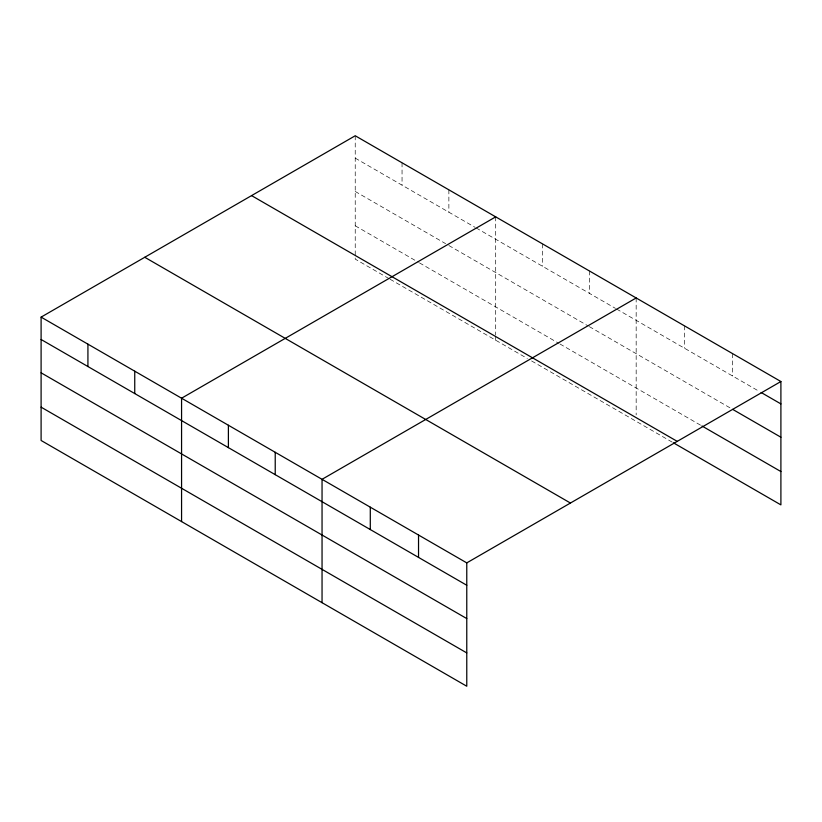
<?xml version="1.0" encoding="UTF-8"?>
<svg xmlns="http://www.w3.org/2000/svg" width="822" height="822" viewBox="0 0 822 822"><rect width="100%" height="100%" fill="white"/><g stroke="black" fill="none" stroke-linecap="round" stroke-linejoin="round"><path stroke-width="0.62" stroke-dasharray="4.11 3.08" d="M355.227 158.132L475.013 227.293M476.092 227.92L615.483 308.394M616.572 309.021L758.973 391.231M355.227 191.464L445.606 243.641M448.874 245.531L588.254 325.995M589.343 326.632L730.46 408.102M355.227 225.793L418.388 262.259M419.477 262.886L558.857 343.36M559.946 343.986L700.858 425.344M388.981 278.607L355.227 259.115L355.227 135.764M390.07 279.233L527.282 358.454M531.629 360.971L672.355 442.215M732.659 353.666L732.659 376.044M684.418 325.82L684.418 348.189M636.166 297.965L636.166 414.915M589.343 270.931L589.343 293.3M542.52 243.898L542.52 266.266M495.697 216.864L495.697 335.088M495.697 336.373L495.697 340.216M448.874 189.831L448.874 212.199M402.05 162.797L402.05 185.166"/><path stroke-width="1.23" d="M466.773 618.576L466.773 562.885L41.1 317.117L41.1 440.479L466.773 686.236L466.773 618.576L41.1 372.818M673.454 442.842L780.9 504.883L780.9 381.521L355.227 135.764L41.1 317.117M495.697 216.864L181.57 398.218L181.57 521.58M636.166 297.965L322.049 479.318L322.049 602.68M466.773 562.885L780.9 381.521M761.162 392.505L780.9 403.9M732.659 409.366L780.9 437.222M701.957 425.981L780.9 471.551M251.563 195.605L677.236 441.373M144.764 257.276L570.437 503.033M41.1 339.496L466.773 585.254M41.1 407.157L466.773 652.915M418.532 535.03L418.532 557.398M370.29 507.174L370.29 529.553M275.226 452.285L275.226 474.664M228.393 425.251L228.393 447.63M134.746 371.184L134.746 393.563M87.923 344.151L87.923 366.53"/></g></svg>
